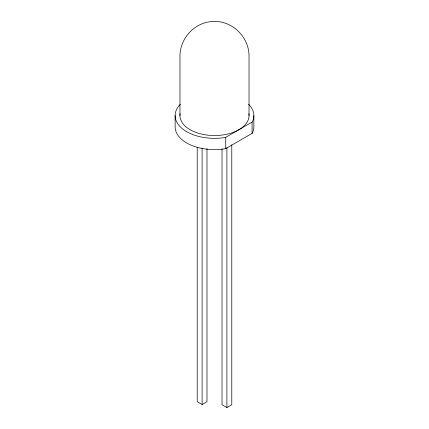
<?xml version="1.0" encoding="UTF-8"?>
<svg xmlns="http://www.w3.org/2000/svg" width="429" height="429" viewBox="0 0 429 429"><rect width="100%" height="100%" fill="white"/><g stroke="black" fill="none" stroke-linecap="round" stroke-linejoin="round"><path stroke-width="0.64" d="M180.405 104.247A39.366 22.726 0 0 0 183.269 129.445A39.366 22.726 0 0 0 224.689 137.564L225.751 137.312L252.086 122.109L252.525 121.493A39.366 22.726 0 0 0 248.595 104.247M175.134 115.61L175.134 126.887A39.366 22.726 0 0 0 224.689 148.842L225.751 148.59L252.086 133.387L252.525 132.77A39.366 22.726 0 0 0 253.866 126.887L253.866 115.61M197.211 147.19L197.211 401.683L202.097 404.504L206.982 401.683L206.982 148.525M222.018 148.793L222.018 404.729L226.903 407.55L231.789 404.729L231.789 144.771M252.086 122.109L252.086 133.387M249.034 115.61L249.034 55.834C248.933 37.371 233.033 21.219 214.5 21.45C195.967 21.219 180.067 37.371 179.966 55.834L179.966 115.61M226.903 147.592L226.903 407.55M225.751 137.312L225.751 148.59M202.097 148L202.097 404.504M248.868 113.664A34.535 19.938 0 0 1 214.5 135.548A34.535 19.938 0 0 1 180.132 113.664"/></g></svg>
